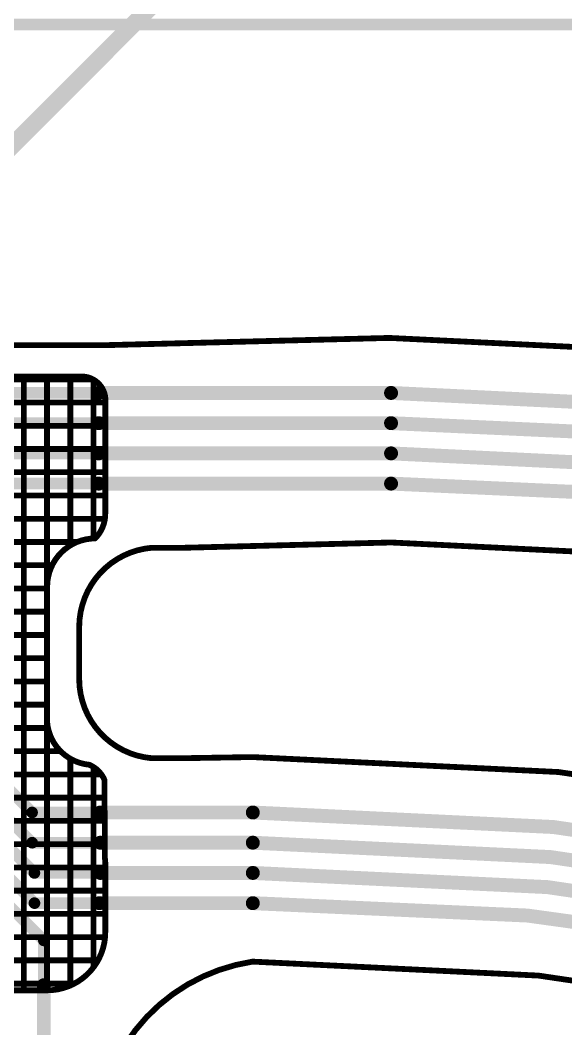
# Model space of a CAD drawing. Header units: inches. Extents: x -3.9 to 9.5, y -7 to 2.6.
# Drawn here: x 0.857 to 1.327, y -0.864 to 0.004 of the extents above; entities that cross this region are included whole.
import ezdxf

# ---------------------------------------------------------------- set-up
doc = ezdxf.new("R2010")
doc.units = ezdxf.units.IN
doc.header["$MEASUREMENT"] = 0
for name, color, linetype in [('Board Outline', 216, 'Continuous'), ('Bottom Layer', 5, 'Continuous'), ('Dimension', 6, 'Continuous'), ('Fabrication', 76, 'Continuous'), ('Top Layer', 1, 'Continuous')]:
    doc.layers.add(name, color=color, linetype=linetype)

msp = doc.modelspace()

# ---------------------------------------------------------------- linework, layer by layer
at = {"layer": 'Board Outline'}
for points in [[(0.9299135, -0.2760443, 0.005, 0.005, 0), (1.174583, -0.2698045, 0.005, 0.005, 0)], [(1.174583, -0.2698045, 0.005, 0.005, 0), (1.1756335, -0.2698042, 0.005, 0.005, 0)], [(1.1756335, -0.2698042, 0.005, 0.005, -0.4137830578576681), (4.4171563, -3.5047678, 0.005, 0.005, 0)], [(0.7858402, -0.2760443, 0.005, 0.005, 0), (0.9299135, -0.2760443, 0.005, 0.005, 0)], [(0.908317, -0.5183908, 0.005, 0.005, -0.389016451855684), (0.970717, -0.4503258, 0.005, 0.005, 0)], [(0.970717, -0.4503258, 0.005, 0.005, 0), (0.9989224, -0.4503258, 0.005, 0.005, 0)], [(0.9989224, -0.4503258, 0.005, 0.005, 0), (1.1768424, -0.4457883, 0.005, 0.005, 0)], [(1.1768424, -0.4457883, 0.005, 0.005, -0.4136722232397825), (4.2411723, -3.5050754, 0.005, 0.005, 0)], [(0.908317, -0.5633294, 0.005, 0.005, 0), (0.908317, -0.5183908, 0.005, 0.005, 0)], [(0.9705536, -0.6313799, 0.005, 0.005, -0.3883257373484774), (0.908317, -0.5633294, 0.005, 0.005, 0)], [(0.9705536, -0.6313799, 0.005, 0.005, 0), (0.9989224, -0.6313799, 0.005, 0.005, 0)], [(0.9989224, -0.6313799, 0.005, 0.005, 0), (1.0575815, -0.6304247, 0.005, 0.005, 0)], [(1.0575817, -0.6304355, 0.005, 0.005, -0.4137590145945721), (3.7473344, -3.3148612, 0.005, 0.005, 0)], [(0.9241337, -0.9477242, 0.005, 0.005, -0.3454005329415482), (1.0576195, -0.8064197, 0.005, 0.005, 0)], [(1.0576195, -0.8064198, 0.005, 0.005, -0.4137590145945721), (3.5713504, -3.3151722, 0.005, 0.005, 0)]]:
    msp.add_lwpolyline(points, format="xyseb", dxfattribs=at)
for points in [[(1.173333, -0.2698045, 0.0025, 0.0025, 1), (1.175833, -0.2698045, 0.0025, 0.0025, 1)], [(1.173333, -0.2698045, 0.0025, 0.0025, 1), (1.175833, -0.2698045, 0.0025, 0.0025, 1)], [(1.1743835, -0.2698042, 0.0025, 0.0025, 1), (1.1768835, -0.2698042, 0.0025, 0.0025, 1)], [(1.1743835, -0.2698042, 0.0025, 0.0025, 1), (1.1768835, -0.2698042, 0.0025, 0.0025, 1)], [(0.9286635, -0.2760443, 0.0025, 0.0025, 1), (0.9311635, -0.2760443, 0.0025, 0.0025, 1)], [(0.9286635, -0.2760443, 0.0025, 0.0025, 1), (0.9311635, -0.2760443, 0.0025, 0.0025, 1)], [(0.969467, -0.4503258, 0.0025, 0.0025, 1), (0.971967, -0.4503258, 0.0025, 0.0025, 1)], [(0.969467, -0.4503258, 0.0025, 0.0025, 1), (0.971967, -0.4503258, 0.0025, 0.0025, 1)], [(0.9976724, -0.4503258, 0.0025, 0.0025, 1), (1.0001724, -0.4503258, 0.0025, 0.0025, 1)], [(0.9976724, -0.4503258, 0.0025, 0.0025, 1), (1.0001724, -0.4503258, 0.0025, 0.0025, 1)], [(1.1755924, -0.4457883, 0.0025, 0.0025, 1), (1.1780924, -0.4457883, 0.0025, 0.0025, 1)], [(1.1755924, -0.4457883, 0.0025, 0.0025, 1), (1.1780924, -0.4457883, 0.0025, 0.0025, 1)], [(0.907067, -0.5183908, 0.0025, 0.0025, 1), (0.909567, -0.5183908, 0.0025, 0.0025, 1)], [(0.907067, -0.5183908, 0.0025, 0.0025, 1), (0.909567, -0.5183908, 0.0025, 0.0025, 1)], [(0.907067, -0.5633294, 0.0025, 0.0025, 1), (0.909567, -0.5633294, 0.0025, 0.0025, 1)], [(0.907067, -0.5633294, 0.0025, 0.0025, 1), (0.909567, -0.5633294, 0.0025, 0.0025, 1)], [(0.9693036, -0.6313799, 0.0025, 0.0025, 1), (0.9718036, -0.6313799, 0.0025, 0.0025, 1)], [(0.9693036, -0.6313799, 0.0025, 0.0025, 1), (0.9718036, -0.6313799, 0.0025, 0.0025, 1)], [(0.9976724, -0.6313799, 0.0025, 0.0025, 1), (1.0001724, -0.6313799, 0.0025, 0.0025, 1)], [(0.9976724, -0.6313799, 0.0025, 0.0025, 1), (1.0001724, -0.6313799, 0.0025, 0.0025, 1)], [(1.0563315, -0.6304247, 0.0025, 0.0025, 1), (1.0588315, -0.6304247, 0.0025, 0.0025, 1)], [(1.0563317, -0.6304355, 0.0025, 0.0025, 1), (1.0588317, -0.6304355, 0.0025, 0.0025, 1)], [(1.0563695, -0.8064197, 0.0025, 0.0025, 1), (1.0588695, -0.8064197, 0.0025, 0.0025, 1)], [(1.0563695, -0.8064198, 0.0025, 0.0025, 1), (1.0588695, -0.8064198, 0.0025, 0.0025, 1)]]:
    msp.add_lwpolyline(points, format="xyseb", close=True, dxfattribs=at)
at = {"layer": 'Bottom Layer'}
for points in [[(0.6847548, -0.3171133, 0.01, 0.01, 0), (0.9250528, -0.3171133, 0.01, 0.01, 0)], [(0.9250528, -0.3171133, 0.012, 0.012, 0), (1.1767548, -0.3171133, 0.012, 0.012, 0)], [(1.1767548, -0.3171134, 0.012, 0.012, -0.4142135623730951), (4.3699999, -3.5064711, 0.012, 0.012, 0)], [(0.6934556, -0.3431133, 0.01, 0.01, 0), (0.9250528, -0.3431133, 0.01, 0.01, 0)], [(0.9250528, -0.3431133, 0.012, 0.012, 0), (1.1767548, -0.3431133, 0.012, 0.012, 0)], [(1.1767548, -0.3431133, 0.012, 0.012, -0.4142135716234306), (4.3430503, -3.5051133, 0.012, 0.012, 0)], [(0.7027548, -0.3691133, 0.01, 0.01, 0), (0.9250528, -0.3691133, 0.01, 0.01, 0)], [(0.9250528, -0.3691133, 0.012, 0.012, 0), (1.1767548, -0.3691133, 0.012, 0.012, 0)], [(1.1767548, -0.3691133, 0.012, 0.012, -0.4142135530473893), (4.3174595, -3.5051133, 0.012, 0.012, 0)], [(0.7127548, -0.3951133, 0.01, 0.01, 0), (0.9250528, -0.3951133, 0.01, 0.01, 0)], [(0.9250528, -0.3951133, 0.012, 0.012, 0), (1.1767548, -0.3951133, 0.012, 0.012, 0)], [(1.1767548, -0.3951133, 0.012, 0.012, -0.41421357178314), (4.2918691, -3.5051133, 0.012, 0.012, 0)], [(0.7917549, -0.6021133, 0.01, 0.01, 0), (0.8677549, -0.6781133, 0.01, 0.01, 0)], [(0.7827964, -0.6191133, 0.01, 0.01, 0), (0.8677964, -0.7041133, 0.01, 0.01, 0)], [(0.7757548, -0.6361133, 0.01, 0.01, 0), (0.8697548, -0.7301133, 0.01, 0.01, 0)], [(0.7667965, -0.6531133, 0.01, 0.01, 0), (0.8697964, -0.7561132, 0.01, 0.01, 0)], [(0.7597549, -0.6701133, 0.01, 0.01, 0), (0.877837, -0.7881954, 0.01, 0.01, 0)], [(0.8677549, -0.6781133, 0.01, 0.01, 0), (0.92647, -0.6781133, 0.01, 0.01, 0)], [(0.92647, -0.6781133, 0.012, 0.012, 0), (1.0577548, -0.6781133, 0.012, 0.012, 0)], [(1.0577548, -0.6781133, 0.012, 0.012, -0.4142135512752702), (3.6991407, -3.3151133, 0.012, 0.012, 0)], [(0.8677964, -0.7041133, 0.01, 0.01, 0), (0.92647, -0.7041133, 0.01, 0.01, 0)], [(0.92647, -0.7041133, 0.012, 0.012, 0), (1.0577547, -0.7041133, 0.012, 0.012, 0)], [(1.0577548, -0.7041133, 0.012, 0.012, -0.4142135504340151), (3.6735502, -3.3151132, 0.012, 0.012, 0)], [(0.8697548, -0.7301133, 0.01, 0.01, 0), (0.92647, -0.7301133, 0.01, 0.01, 0)], [(0.92647, -0.7301133, 0.012, 0.012, 0), (1.0577634, -0.7301133, 0.012, 0.012, 0)], [(1.0577634, -0.7301133, 0.012, 0.012, -0.4142125882663787), (3.6479596, -3.3151133, 0.012, 0.012, 0)], [(0.8697964, -0.7561132, 0.01, 0.01, 0), (0.9257616, -0.7561132, 0.01, 0.01, 0)], [(0.9257616, -0.7561132, 0.012, 0.012, 0), (1.0577548, -0.7561132, 0.012, 0.012, 0)], [(1.0577548, -0.7561132, 0.012, 0.012, -0.4142135623856228), (3.6223691, -3.3151133, 0.012, 0.012, 0)], [(0.877837, -0.8267352, 0.01, 0.01, 0), (0.877837, -0.7881954, 0.01, 0.01, 0)], [(0.877837, -0.9452403, 0.012, 0.012, 0), (0.877837, -0.8267352, 0.012, 0.012, 0)]]:
    msp.add_lwpolyline(points, format="xyseb", dxfattribs=at)
for points in [[(0.9220528, -0.3171133, 0.006, 0.006, 1), (0.9280528, -0.3171133, 0.006, 0.006, 1)], [(0.9225528, -0.3171133, 0.005, 0.005, 1), (0.9275528, -0.3171133, 0.005, 0.005, 1)], [(1.1737548, -0.3171133, 0.006, 0.006, 1), (1.1797548, -0.3171133, 0.006, 0.006, 1)], [(1.1737548, -0.3171134, 0.006, 0.006, 1), (1.1797548, -0.3171134, 0.006, 0.006, 1)], [(0.9220528, -0.3431133, 0.006, 0.006, 1), (0.9280528, -0.3431133, 0.006, 0.006, 1)], [(0.9225528, -0.3431133, 0.005, 0.005, 1), (0.9275528, -0.3431133, 0.005, 0.005, 1)], [(1.1737548, -0.3431133, 0.006, 0.006, 1), (1.1797548, -0.3431133, 0.006, 0.006, 1)], [(1.1737548, -0.3431133, 0.006, 0.006, 1), (1.1797548, -0.3431133, 0.006, 0.006, 1)], [(0.9220528, -0.3691133, 0.006, 0.006, 1), (0.9280528, -0.3691133, 0.006, 0.006, 1)], [(0.9225528, -0.3691133, 0.005, 0.005, 1), (0.9275528, -0.3691133, 0.005, 0.005, 1)], [(1.1737548, -0.3691133, 0.006, 0.006, 1), (1.1797548, -0.3691133, 0.006, 0.006, 1)], [(1.1737548, -0.3691133, 0.006, 0.006, 1), (1.1797548, -0.3691133, 0.006, 0.006, 1)], [(0.9220528, -0.3951133, 0.006, 0.006, 1), (0.9280528, -0.3951133, 0.006, 0.006, 1)], [(0.9225528, -0.3951133, 0.005, 0.005, 1), (0.9275528, -0.3951133, 0.005, 0.005, 1)], [(1.1737548, -0.3951133, 0.006, 0.006, 1), (1.1797548, -0.3951133, 0.006, 0.006, 1)], [(1.1737548, -0.3951133, 0.006, 0.006, 1), (1.1797548, -0.3951133, 0.006, 0.006, 1)], [(0.8652549, -0.6781133, 0.005, 0.005, 1), (0.8702549, -0.6781133, 0.005, 0.005, 1)], [(0.8652549, -0.6781133, 0.005, 0.005, 1), (0.8702549, -0.6781133, 0.005, 0.005, 1)], [(0.92347, -0.6781133, 0.006, 0.006, 1), (0.92947, -0.6781133, 0.006, 0.006, 1)], [(0.92397, -0.6781133, 0.005, 0.005, 1), (0.92897, -0.6781133, 0.005, 0.005, 1)], [(1.0547548, -0.6781133, 0.006, 0.006, 1), (1.0607548, -0.6781133, 0.006, 0.006, 1)], [(1.0547548, -0.6781133, 0.006, 0.006, 1), (1.0607548, -0.6781133, 0.006, 0.006, 1)], [(0.8652964, -0.7041133, 0.005, 0.005, 1), (0.8702964, -0.7041133, 0.005, 0.005, 1)], [(0.8652964, -0.7041133, 0.005, 0.005, 1), (0.8702964, -0.7041133, 0.005, 0.005, 1)], [(0.92347, -0.7041133, 0.006, 0.006, 1), (0.92947, -0.7041133, 0.006, 0.006, 1)], [(0.92397, -0.7041133, 0.005, 0.005, 1), (0.92897, -0.7041133, 0.005, 0.005, 1)], [(1.0547547, -0.7041133, 0.006, 0.006, 1), (1.0607547, -0.7041133, 0.006, 0.006, 1)], [(1.0547548, -0.7041133, 0.006, 0.006, 1), (1.0607548, -0.7041133, 0.006, 0.006, 1)], [(0.8672548, -0.7301133, 0.005, 0.005, 1), (0.8722548, -0.7301133, 0.005, 0.005, 1)], [(0.8672548, -0.7301133, 0.005, 0.005, 1), (0.8722548, -0.7301133, 0.005, 0.005, 1)], [(0.92347, -0.7301133, 0.006, 0.006, 1), (0.92947, -0.7301133, 0.006, 0.006, 1)], [(0.92397, -0.7301133, 0.005, 0.005, 1), (0.92897, -0.7301133, 0.005, 0.005, 1)], [(1.0547634, -0.7301133, 0.006, 0.006, 1), (1.0607634, -0.7301133, 0.006, 0.006, 1)], [(1.0547634, -0.7301133, 0.006, 0.006, 1), (1.0607634, -0.7301133, 0.006, 0.006, 1)], [(0.8672964, -0.7561132, 0.005, 0.005, 1), (0.8722964, -0.7561132, 0.005, 0.005, 1)], [(0.8672964, -0.7561132, 0.005, 0.005, 1), (0.8722964, -0.7561132, 0.005, 0.005, 1)], [(0.9227616, -0.7561132, 0.006, 0.006, 1), (0.9287616, -0.7561132, 0.006, 0.006, 1)], [(0.9232616, -0.7561132, 0.005, 0.005, 1), (0.9282616, -0.7561132, 0.005, 0.005, 1)], [(1.0547548, -0.7561132, 0.006, 0.006, 1), (1.0607548, -0.7561132, 0.006, 0.006, 1)], [(1.0547548, -0.7561132, 0.006, 0.006, 1), (1.0607548, -0.7561132, 0.006, 0.006, 1)], [(0.875337, -0.7881954, 0.005, 0.005, 1), (0.880337, -0.7881954, 0.005, 0.005, 1)], [(0.875337, -0.7881954, 0.005, 0.005, 1), (0.880337, -0.7881954, 0.005, 0.005, 1)], [(0.874837, -0.8267352, 0.006, 0.006, 1), (0.880837, -0.8267352, 0.006, 0.006, 1)], [(0.875337, -0.8267352, 0.005, 0.005, 1), (0.880337, -0.8267352, 0.005, 0.005, 1)]]:
    msp.add_lwpolyline(points, format="xyseb", close=True, dxfattribs=at)
at = {"layer": 'Dimension'}
msp.add_lwpolyline([(0.6622205, -5e-07, 0.01, 0.01, 0), (5.8, -5e-07, 0.01, 0.01, 0)], format="xyseb", dxfattribs=at)
at = {"layer": 'Fabrication'}
msp.add_lwpolyline([(0.7467548, -0.2081133, 0.015, 0.015, 0), (1.3122548, 0.3573867, 0.015, 0.015, 0)], format="xyseb", dxfattribs=at)
at = {"layer": 'Top Layer'}
for points in [[(0.6434591, -0.3053628, 0.005, 0.005, 0), (0.9200713, -0.3053628, 0.005, 0.005, 0)], [(0.790755, -0.3031133, 0.005, 0.005, 0), (0.908317, -0.3031133, 0.005, 0.005, 0)], [(0.860624, -0.8311133, 0.005, 0.005, 0), (0.860624, -0.3031133, 0.005, 0.005, 0)], [(0.880624, -0.5945811, 0.005, 0.005, 0), (0.880624, -0.3031133, 0.005, 0.005, 0)], [(0.900624, -0.4483196, 0.005, 0.005, 0), (0.900624, -0.3031133, 0.005, 0.005, 0)], [(0.9083177, -0.3031133, 0.005, 0.005, -0.4144184127925691), (0.9307539, -0.321114, 0.005, 0.005, 0)], [(0.920624, -0.4423195, 0.005, 0.005, 0), (0.920624, -0.3056671, 0.005, 0.005, 0)], [(0.930754, -0.321114, 0.005, 0.005, 0), (0.9307547, -0.3911133, 0.005, 0.005, 0)], [(0.6495147, -0.3253628, 0.005, 0.005, 0), (0.930754, -0.3253628, 0.005, 0.005, 0)], [(-0.2705446, -0.3453628, 0.005, 0.005, 0), (0.9307542, -0.3453628, 0.005, 0.005, 0)], [(0.688554, -0.3653628, 0.005, 0.005, 0), (0.9307544, -0.3653628, 0.005, 0.005, 0)], [(0.730089, -0.3853628, 0.005, 0.005, 0), (0.9307546, -0.3853628, 0.005, 0.005, 0)], [(0.9307546, -0.4211134, 0.005, 0.005, 0), (0.9307547, -0.3911133, 0.005, 0.005, 0)], [(0.7311446, -0.4053628, 0.005, 0.005, 0), (0.9307547, -0.4053628, 0.005, 0.005, 0)], [(0.6892548, -0.4253628, 0.005, 0.005, 0), (0.9304555, -0.4253628, 0.005, 0.005, 0)], [(0.9307546, -0.4211418, 0.005, 0.005, -0.1986928959623489), (0.9220042, -0.4422924, 0.005, 0.005, 0)], [(0.8807546, -0.4836797, 0.005, 0.005, -0.4134368726706577), (0.9220041, -0.4422924, 0.005, 0.005, 0)], [(0.6892548, -0.4453628, 0.005, 0.005, 0), (0.9064866, -0.4453628, 0.005, 0.005, 0)], [(0.6817553, -0.4653628, 0.005, 0.005, 0), (0.8850232, -0.4653628, 0.005, 0.005, 0)], [(0.4499723, -0.4853628, 0.005, 0.005, 0), (0.8807546, -0.4853628, 0.005, 0.005, 0)], [(0.8807546, -0.5929724, 0.005, 0.005, 0), (0.8807546, -0.4836797, 0.005, 0.005, 0)], [(0.4545458, -0.5053628, 0.005, 0.005, 0), (0.8807546, -0.5053628, 0.005, 0.005, 0)], [(-0.2362452, -0.5253628, 0.005, 0.005, 0), (0.8807546, -0.5253628, 0.005, 0.005, 0)], [(-0.2362452, -0.5453628, 0.005, 0.005, 0), (0.8807546, -0.5453628, 0.005, 0.005, 0)], [(-0.2362452, -0.5653628, 0.005, 0.005, 0), (0.8807546, -0.5653628, 0.005, 0.005, 0)], [(-0.2362452, -0.5853628, 0.005, 0.005, 0), (0.8807546, -0.5853628, 0.005, 0.005, 0)], [(0.9168578, -0.6370103, 0.005, 0.005, -0.4156213953857004), (0.8807545, -0.592973, 0.005, 0.005, 0)], [(0.880624, -0.8311133, 0.005, 0.005, 0), (0.880624, -0.5994719, 0.005, 0.005, 0)], [(-0.237388, -0.6053628, 0.005, 0.005, 0), (0.881424, -0.6053628, 0.005, 0.005, 0)], [(-0.2564471, -0.6253628, 0.005, 0.005, 0), (0.8922471, -0.6253628, 0.005, 0.005, 0)], [(0.900624, -0.8270015, 0.005, 0.005, 0), (0.900624, -0.6318086, 0.005, 0.005, 0)], [(0.916858, -0.6370103, 0.005, 0.005, -0.199364602170817), (0.9301303, -0.6502826, 0.005, 0.005, 0)], [(0.920624, -0.8112976, 0.005, 0.005, 0), (0.920624, -0.6389644, 0.005, 0.005, 0)], [(-0.2692452, -0.6453628, 0.005, 0.005, 0), (0.9273972, -0.6453628, 0.005, 0.005, 0)], [(0.9301304, -0.6502829, 0.005, 0.005, 0), (0.9301314, -0.6758659, 0.005, 0.005, 0)], [(-0.2692452, -0.6653628, 0.005, 0.005, 0), (0.930131, -0.6653628, 0.005, 0.005, 0)], [(0.9301314, -0.6758674, 0.005, 0.005, -0.02590540385234333), (0.930371, -0.6804888, 0.005, 0.005, 0)], [(-0.2692452, -0.6853628, 0.005, 0.005, 0), (0.9303705, -0.6853628, 0.005, 0.005, 0)], [(0.9303702, -0.7172117, 0.005, 0.005, 0), (0.9303705, -0.680729, 0.005, 0.005, 0)], [(-0.2692452, -0.7053628, 0.005, 0.005, 0), (0.9303703, -0.7053628, 0.005, 0.005, 0)], [(0.9303702, -0.7172125, 0.005, 0.005, -0.05090246299428976), (0.9307551, -0.7209835, 0.005, 0.005, 0)], [(0.9307546, -0.7811134, 0.005, 0.005, 0), (0.9307548, -0.7211133, 0.005, 0.005, 0)], [(-0.2692452, -0.7253628, 0.005, 0.005, 0), (0.9307548, -0.7253628, 0.005, 0.005, 0)], [(-0.2692452, -0.7453628, 0.005, 0.005, 0), (0.9307547, -0.7453628, 0.005, 0.005, 0)], [(-0.2692452, -0.7653628, 0.005, 0.005, 0), (0.9307547, -0.7653628, 0.005, 0.005, 0)], [(0.9307545, -0.78113, 0.005, 0.005, -0.4143104563367069), (0.8807547, -0.8311133, 0.005, 0.005, 0)], [(0.7662932, -0.7853628, 0.005, 0.005, 0), (0.930575, -0.7853628, 0.005, 0.005, 0)], [(0.7710562, -0.8053628, 0.005, 0.005, 0), (0.9244873, -0.8053628, 0.005, 0.005, 0)], [(0.7830878, -0.8253628, 0.005, 0.005, 0), (0.9040476, -0.8253628, 0.005, 0.005, 0)], [(0.8007547, -0.8311133, 0.005, 0.005, 0), (0.8807547, -0.8311133, 0.005, 0.005, 0)]]:
    msp.add_lwpolyline(points, format="xyseb", dxfattribs=at)
for points in [[(0.859374, -0.3031133, 0.0025, 0.0025, 1), (0.861874, -0.3031133, 0.0025, 0.0025, 1)], [(0.879374, -0.3031133, 0.0025, 0.0025, 1), (0.881874, -0.3031133, 0.0025, 0.0025, 1)], [(0.899374, -0.3031133, 0.0025, 0.0025, 1), (0.901874, -0.3031133, 0.0025, 0.0025, 1)], [(0.907067, -0.3031133, 0.0025, 0.0025, 1), (0.909567, -0.3031133, 0.0025, 0.0025, 1)], [(0.9070677, -0.3031133, 0.0025, 0.0025, 1), (0.9095677, -0.3031133, 0.0025, 0.0025, 1)], [(0.9188213, -0.3053628, 0.0025, 0.0025, 1), (0.9213213, -0.3053628, 0.0025, 0.0025, 1)], [(0.919374, -0.3056671, 0.0025, 0.0025, 1), (0.921874, -0.3056671, 0.0025, 0.0025, 1)], [(0.9295039, -0.321114, 0.0025, 0.0025, 1), (0.9320039, -0.321114, 0.0025, 0.0025, 1)], [(0.929504, -0.321114, 0.0025, 0.0025, 1), (0.932004, -0.321114, 0.0025, 0.0025, 1)], [(0.929504, -0.3253628, 0.0025, 0.0025, 1), (0.932004, -0.3253628, 0.0025, 0.0025, 1)], [(0.9295042, -0.3453628, 0.0025, 0.0025, 1), (0.9320042, -0.3453628, 0.0025, 0.0025, 1)], [(0.9295044, -0.3653628, 0.0025, 0.0025, 1), (0.9320044, -0.3653628, 0.0025, 0.0025, 1)], [(0.9295046, -0.3853628, 0.0025, 0.0025, 1), (0.9320046, -0.3853628, 0.0025, 0.0025, 1)], [(0.9295047, -0.3911133, 0.0025, 0.0025, 1), (0.9320047, -0.3911133, 0.0025, 0.0025, 1)], [(0.9295047, -0.3911133, 0.0025, 0.0025, 1), (0.9320047, -0.3911133, 0.0025, 0.0025, 1)], [(0.9295047, -0.4053628, 0.0025, 0.0025, 1), (0.9320047, -0.4053628, 0.0025, 0.0025, 1)], [(0.9292055, -0.4253628, 0.0025, 0.0025, 1), (0.9317055, -0.4253628, 0.0025, 0.0025, 1)], [(0.9295046, -0.4211134, 0.0025, 0.0025, 1), (0.9320046, -0.4211134, 0.0025, 0.0025, 1)], [(0.9295046, -0.4211418, 0.0025, 0.0025, 1), (0.9320046, -0.4211418, 0.0025, 0.0025, 1)], [(0.919374, -0.4423195, 0.0025, 0.0025, 1), (0.921874, -0.4423195, 0.0025, 0.0025, 1)], [(0.9207541, -0.4422924, 0.0025, 0.0025, 1), (0.9232541, -0.4422924, 0.0025, 0.0025, 1)], [(0.9207542, -0.4422924, 0.0025, 0.0025, 1), (0.9232542, -0.4422924, 0.0025, 0.0025, 1)], [(0.899374, -0.4483196, 0.0025, 0.0025, 1), (0.901874, -0.4483196, 0.0025, 0.0025, 1)], [(0.9052366, -0.4453628, 0.0025, 0.0025, 1), (0.9077366, -0.4453628, 0.0025, 0.0025, 1)], [(0.8837732, -0.4653628, 0.0025, 0.0025, 1), (0.8862732, -0.4653628, 0.0025, 0.0025, 1)], [(0.8795046, -0.4836797, 0.0025, 0.0025, 1), (0.8820046, -0.4836797, 0.0025, 0.0025, 1)], [(0.8795046, -0.4836797, 0.0025, 0.0025, 1), (0.8820046, -0.4836797, 0.0025, 0.0025, 1)], [(0.8795046, -0.4853628, 0.0025, 0.0025, 1), (0.8820046, -0.4853628, 0.0025, 0.0025, 1)], [(0.8795046, -0.5053628, 0.0025, 0.0025, 1), (0.8820046, -0.5053628, 0.0025, 0.0025, 1)], [(0.8795046, -0.5253628, 0.0025, 0.0025, 1), (0.8820046, -0.5253628, 0.0025, 0.0025, 1)], [(0.8795046, -0.5453628, 0.0025, 0.0025, 1), (0.8820046, -0.5453628, 0.0025, 0.0025, 1)], [(0.8795046, -0.5653628, 0.0025, 0.0025, 1), (0.8820046, -0.5653628, 0.0025, 0.0025, 1)], [(0.8795046, -0.5853628, 0.0025, 0.0025, 1), (0.8820046, -0.5853628, 0.0025, 0.0025, 1)], [(0.879374, -0.5945811, 0.0025, 0.0025, 1), (0.881874, -0.5945811, 0.0025, 0.0025, 1)], [(0.879374, -0.5994719, 0.0025, 0.0025, 1), (0.881874, -0.5994719, 0.0025, 0.0025, 1)], [(0.8795045, -0.592973, 0.0025, 0.0025, 1), (0.8820045, -0.592973, 0.0025, 0.0025, 1)], [(0.8795046, -0.5929724, 0.0025, 0.0025, 1), (0.8820046, -0.5929724, 0.0025, 0.0025, 1)], [(0.880174, -0.6053628, 0.0025, 0.0025, 1), (0.882674, -0.6053628, 0.0025, 0.0025, 1)], [(0.8909971, -0.6253628, 0.0025, 0.0025, 1), (0.8934971, -0.6253628, 0.0025, 0.0025, 1)], [(0.899374, -0.6318086, 0.0025, 0.0025, 1), (0.901874, -0.6318086, 0.0025, 0.0025, 1)], [(0.9156078, -0.6370103, 0.0025, 0.0025, 1), (0.9181078, -0.6370103, 0.0025, 0.0025, 1)], [(0.915608, -0.6370103, 0.0025, 0.0025, 1), (0.918108, -0.6370103, 0.0025, 0.0025, 1)], [(0.919374, -0.6389644, 0.0025, 0.0025, 1), (0.921874, -0.6389644, 0.0025, 0.0025, 1)], [(0.9261472, -0.6453628, 0.0025, 0.0025, 1), (0.9286472, -0.6453628, 0.0025, 0.0025, 1)], [(0.9288803, -0.6502826, 0.0025, 0.0025, 1), (0.9313803, -0.6502826, 0.0025, 0.0025, 1)], [(0.9288804, -0.6502829, 0.0025, 0.0025, 1), (0.9313804, -0.6502829, 0.0025, 0.0025, 1)], [(0.928881, -0.6653628, 0.0025, 0.0025, 1), (0.931381, -0.6653628, 0.0025, 0.0025, 1)], [(0.9288814, -0.6758659, 0.0025, 0.0025, 1), (0.9313814, -0.6758659, 0.0025, 0.0025, 1)], [(0.9288814, -0.6758674, 0.0025, 0.0025, 1), (0.9313814, -0.6758674, 0.0025, 0.0025, 1)], [(0.9291205, -0.680729, 0.0025, 0.0025, 1), (0.9316205, -0.680729, 0.0025, 0.0025, 1)], [(0.9291205, -0.6853628, 0.0025, 0.0025, 1), (0.9316205, -0.6853628, 0.0025, 0.0025, 1)], [(0.929121, -0.6804888, 0.0025, 0.0025, 1), (0.931621, -0.6804888, 0.0025, 0.0025, 1)], [(0.9291203, -0.7053628, 0.0025, 0.0025, 1), (0.9316203, -0.7053628, 0.0025, 0.0025, 1)], [(0.9291202, -0.7172117, 0.0025, 0.0025, 1), (0.9316202, -0.7172117, 0.0025, 0.0025, 1)], [(0.9291202, -0.7172125, 0.0025, 0.0025, 1), (0.9316202, -0.7172125, 0.0025, 0.0025, 1)], [(0.9295048, -0.7211133, 0.0025, 0.0025, 1), (0.9320048, -0.7211133, 0.0025, 0.0025, 1)], [(0.9295051, -0.7209835, 0.0025, 0.0025, 1), (0.9320051, -0.7209835, 0.0025, 0.0025, 1)], [(0.9295048, -0.7253628, 0.0025, 0.0025, 1), (0.9320048, -0.7253628, 0.0025, 0.0025, 1)], [(0.9295047, -0.7453628, 0.0025, 0.0025, 1), (0.9320047, -0.7453628, 0.0025, 0.0025, 1)], [(0.9295047, -0.7653628, 0.0025, 0.0025, 1), (0.9320047, -0.7653628, 0.0025, 0.0025, 1)], [(0.9295045, -0.78113, 0.0025, 0.0025, 1), (0.9320045, -0.78113, 0.0025, 0.0025, 1)], [(0.9295046, -0.7811134, 0.0025, 0.0025, 1), (0.9320046, -0.7811134, 0.0025, 0.0025, 1)], [(0.929325, -0.7853628, 0.0025, 0.0025, 1), (0.931825, -0.7853628, 0.0025, 0.0025, 1)], [(0.9232373, -0.8053628, 0.0025, 0.0025, 1), (0.9257373, -0.8053628, 0.0025, 0.0025, 1)], [(0.919374, -0.8112976, 0.0025, 0.0025, 1), (0.921874, -0.8112976, 0.0025, 0.0025, 1)], [(0.9027976, -0.8253628, 0.0025, 0.0025, 1), (0.9052976, -0.8253628, 0.0025, 0.0025, 1)], [(0.859374, -0.8311133, 0.0025, 0.0025, 1), (0.861874, -0.8311133, 0.0025, 0.0025, 1)], [(0.879374, -0.8311133, 0.0025, 0.0025, 1), (0.881874, -0.8311133, 0.0025, 0.0025, 1)], [(0.8795047, -0.8311133, 0.0025, 0.0025, 1), (0.8820047, -0.8311133, 0.0025, 0.0025, 1)], [(0.8795047, -0.8311133, 0.0025, 0.0025, 1), (0.8820047, -0.8311133, 0.0025, 0.0025, 1)], [(0.899374, -0.8270015, 0.0025, 0.0025, 1), (0.901874, -0.8270015, 0.0025, 0.0025, 1)]]:
    msp.add_lwpolyline(points, format="xyseb", close=True, dxfattribs=at)

doc.saveas('drawing.dxf')
